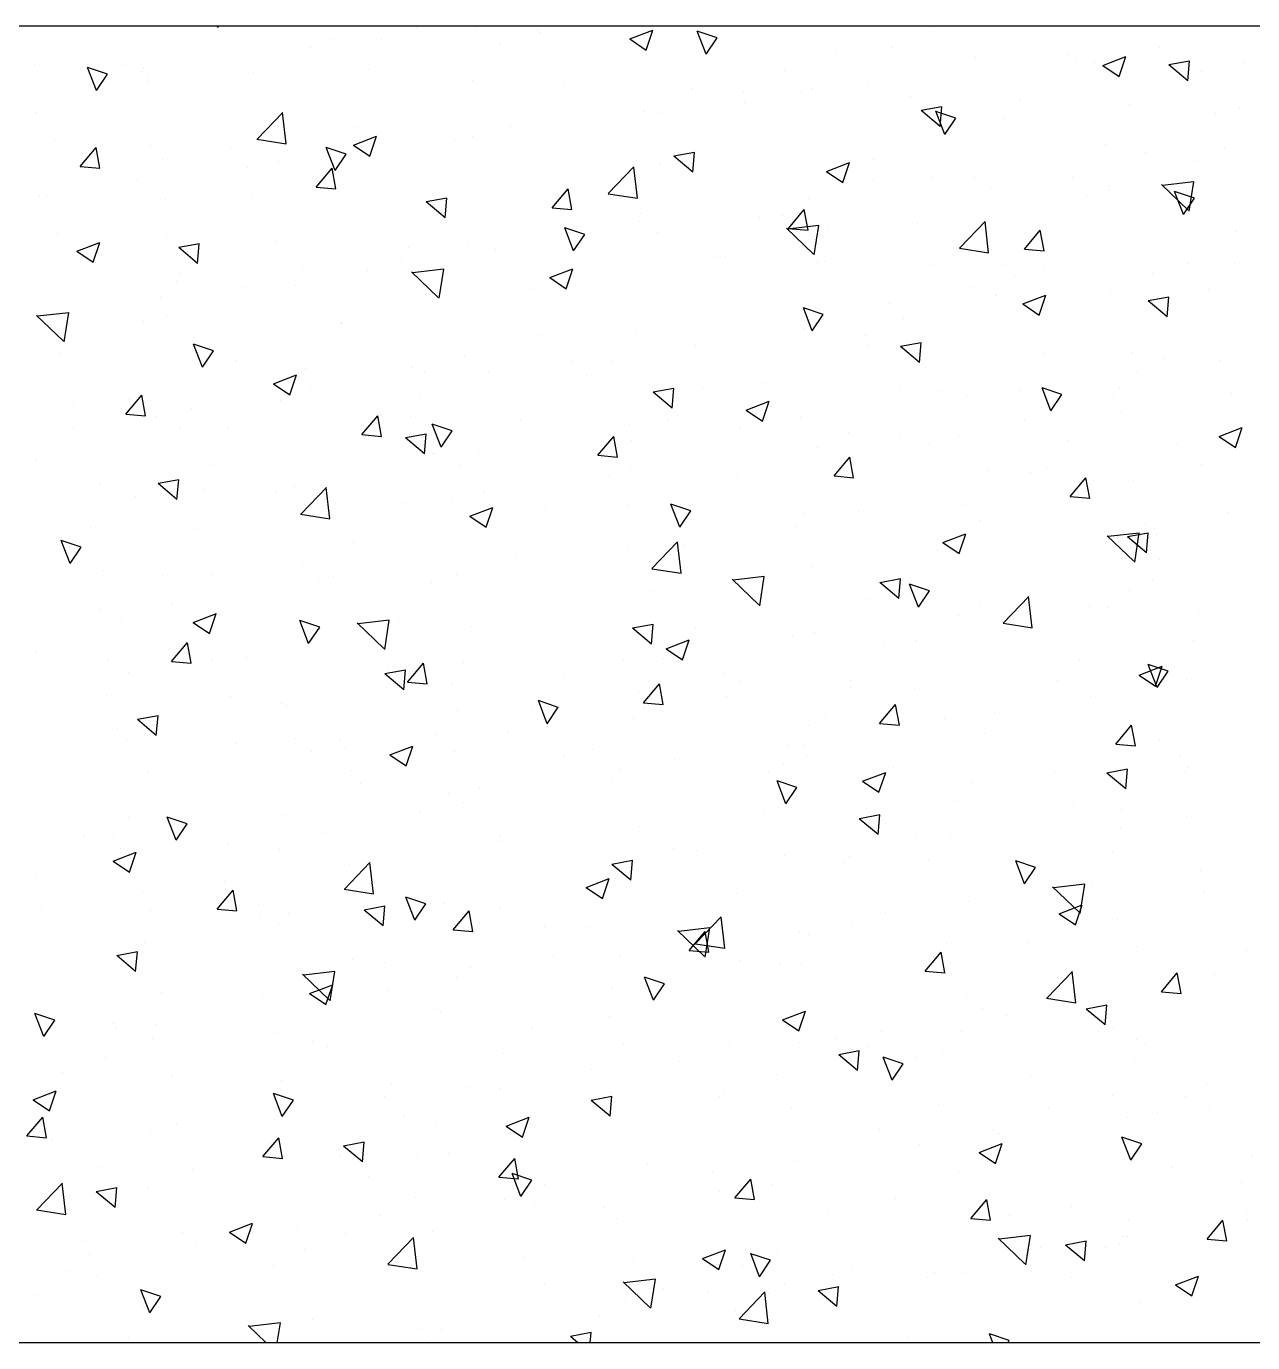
# Model space of a CAD drawing. Header units: millimetres. Extents: x 331487 to 517269, y 198509 to 399936.
# Drawn here: x 448313.4 to 448686, y 339696 to 340096 of the extents above; entities that cross this region are included whole.
import ezdxf

# ---------------------------------------------------------------- set-up
doc = ezdxf.new("R2010")
doc.units = ezdxf.units.MM
doc.header["$MEASUREMENT"] = 0
doc.layers.add('COLUMN', color=6, linetype='Continuous')

msp = doc.modelspace()

# ---------------------------------------------------------------- linework, layer by layer
at = {"layer": 'COLUMN'}
for p, q in [((448979.83, 340095.96), (420204.35, 340095.96)), ((448984.26, 339695.96), (420604.35, 339695.96))]:
    msp.add_line(p, q, dxfattribs=at)
at = {"layer": 'COLUMN', "color": 2, "linetype": 'Continuous'}
for p, q in [((448371.7, 340095.64), (448371.32, 340095.96)), ((448371.7, 340095.64), (448371.73, 340095.96)), ((448404.21, 340093.2), (448404.21, 340093.2)), ((448406.78, 340092.41), (448406.78, 340092.41)), ((448431.81, 340095.7), (448431.81, 340095.7)), ((448450.27, 340095.81), (448450.27, 340095.81)), ((448468.75, 340094.81), (448468.75, 340094.81)), ((448469.71, 340094.08), (448469.71, 340094.08)), ((448496.8, 340092.11), (448503.8, 340094.8)), ((448496.8, 340092.11), (448501.77, 340088.76)), ((448501.77, 340088.76), (448503.8, 340094.8)), ((448519.96, 340087.46), (448517.27, 340094.46)), ((448523.31, 340092.42), (448517.27, 340094.45)), ((448519.96, 340087.46), (448523.31, 340092.43)), ((448588.18, 340095.65), (448588.18, 340095.65)), ((448316.72, 340090.6), (448316.72, 340090.6)), ((448399.76, 340089.41), (448399.76, 340089.41)), ((448421.19, 340091.82), (448421.19, 340091.82)), ((448457.34, 340090.55), (448457.34, 340090.55)), ((448523.09, 340091.83), (448523.09, 340091.83)), ((448576.47, 340089.57), (448576.47, 340089.57)), ((448654.78, 340090.96), (448654.78, 340090.96)), ((448657.63, 340089.45), (448657.63, 340089.45)), ((448315.78, 340084.4), (448315.78, 340084.4)), ((448343.62, 340084.09), (448343.62, 340084.09)), ((448529.87, 340085.64), (448529.87, 340085.64)), ((448559.5, 340087.74), (448559.5, 340087.74)), ((448601.8, 340086.35), (448601.8, 340086.35)), ((448629.85, 340087.32), (448629.85, 340087.32)), ((448632.59, 340086.16), (448632.59, 340086.16)), ((448637.95, 340085.08), (448637.95, 340085.08)), ((448640.51, 340084.1), (448647.51, 340086.79)), ((448640.51, 340084.1), (448645.49, 340080.75)), ((448645.48, 340080.75), (448647.51, 340086.79)), ((448666.83, 340085.39), (448660.56, 340084.23)), ((448666.3, 340079.42), (448660.56, 340084.24)), ((448666.3, 340079.42), (448666.83, 340085.39)), ((448683.24, 340085.06), (448683.24, 340085.06)), ((448334.67, 340076.43), (448331.98, 340083.43)), ((448338.02, 340081.4), (448331.98, 340083.42)), ((448334.67, 340076.43), (448338.02, 340081.4)), ((448348.41, 340082.37), (448348.41, 340082.37)), ((448349.07, 340083.18), (448349.07, 340083.18)), ((448350.62, 340081.28), (448350.62, 340081.28)), ((448364.56, 340080.8), (448364.56, 340080.8)), ((448382.36, 340081.97), (448382.36, 340081.97)), ((448415.65, 340080.75), (448415.65, 340080.75)), ((448417.23, 340082.94), (448417.23, 340082.94)), ((448543.86, 340082.65), (448543.86, 340082.65)), ((448602.85, 340083.46), (448602.85, 340083.46)), ((448670.49, 340082.35), (448670.49, 340082.35)), ((448350.27, 340079.11), (448350.27, 340079.11)), ((448448.94, 340079.53), (448448.94, 340079.53)), ((448476.89, 340078.81), (448476.89, 340078.81)), ((448482.23, 340078.32), (448482.23, 340078.32)), ((448515.52, 340077.1), (448515.52, 340077.1)), ((448552.34, 340077.06), (448552.34, 340077.06)), ((448569.44, 340077.84), (448569.44, 340077.84)), ((448603.52, 340078.52), (448603.52, 340078.52)), ((448455.31, 340073.73), (448455.31, 340073.73)), ((448471.55, 340075.63), (448471.55, 340075.63)), ((448531.23, 340075.81), (448531.23, 340075.81)), ((448531.56, 340072.86), (448531.56, 340072.86)), ((448548.81, 340075.89), (448548.81, 340075.89)), ((448582.1, 340074.67), (448582.1, 340074.67)), ((448615.39, 340073.45), (448615.39, 340073.45)), ((448648.68, 340072.24), (448648.68, 340072.24)), ((448316.17, 340069.72), (448316.17, 340069.72)), ((448383.51, 340061.69), (448391.3, 340069.81)), ((448392.36, 340060.27), (448391.26, 340069.77)), ((448500.99, 340070.02), (448500.99, 340070.02)), ((448506.53, 340069.56), (448506.53, 340069.56)), ((448591.09, 340065.54), (448585.34, 340070.36)), ((448591.61, 340071.51), (448585.35, 340070.36)), ((448595.83, 340068.09), (448589.78, 340070.12)), ((448592.47, 340063.12), (448589.79, 340070.13)), ((448591.09, 340065.54), (448591.61, 340071.52)), ((448592.47, 340063.12), (448595.83, 340068.1)), ((448674.86, 340069.45), (448674.86, 340069.45)), ((448681.97, 340071.02), (448681.97, 340071.02)), ((448413.23, 340065.62), (448413.23, 340065.62)), ((448460.63, 340065.52), (448460.63, 340065.52)), ((448496.78, 340064.24), (448496.78, 340064.24)), ((448610.33, 340067.84), (448610.33, 340067.84)), ((448321.96, 340061.19), (448321.96, 340061.19)), ((448383.47, 340061.65), (448392.36, 340060.27)), ((448412.78, 340059.86), (448419.78, 340062.55)), ((448417.75, 340056.5), (448419.78, 340062.55)), ((448443.38, 340061.25), (448443.38, 340061.25)), ((448449.05, 340062.52), (448449.05, 340062.52)), ((448641.24, 340060.04), (448641.24, 340060.04)), ((448329.77, 340053.37), (448334.59, 340059.12)), ((448335.74, 340052.84), (448334.58, 340059.11)), ((448351.13, 340059.71), (448351.13, 340059.71)), ((448375.35, 340058.94), (448375.35, 340058.94)), ((448398.54, 340056.12), (448398.54, 340056.12)), ((448407.18, 340052.1), (448404.49, 340059.1)), ((448410.54, 340057.07), (448404.49, 340059.09)), ((448405.5, 340056.26), (448405.5, 340056.26)), ((448407.18, 340052.1), (448410.54, 340057.07)), ((448412.78, 340059.86), (448417.75, 340056.51)), ((448428.73, 340056.68), (448428.73, 340056.68)), ((448515.87, 340051.67), (448510.12, 340056.49)), ((448516.39, 340057.64), (448510.13, 340056.48)), ((448515.87, 340051.67), (448516.39, 340057.64)), ((448653.57, 340057.67), (448653.57, 340057.67)), ((448677.39, 340058.77), (448677.39, 340058.77)), ((448329.77, 340053.37), (448335.74, 340052.85)), ((448354.91, 340055.61), (448354.91, 340055.61)), ((448380.47, 340052.97), (448380.47, 340052.97)), ((448390.07, 340054.98), (448390.07, 340054.98)), ((448401.49, 340047.1), (448406.31, 340052.84)), ((448407.47, 340046.57), (448406.31, 340052.84)), ((448482.11, 340054.43), (448482.11, 340054.43)), ((448490.23, 340045.14), (448498.02, 340053.25)), ((448499.09, 340043.72), (448497.98, 340053.21)), ((448506.14, 340053.83), (448506.14, 340053.83)), ((448535.49, 340052.17), (448535.49, 340052.17)), ((448556.49, 340051.85), (448563.49, 340054.54)), ((448561.46, 340048.5), (448563.49, 340054.54)), ((448570.68, 340055.44), (448570.68, 340055.44)), ((448669.19, 340055), (448669.19, 340055)), ((448347.2, 340049.08), (448347.2, 340049.08)), ((448556.49, 340051.85), (448561.47, 340048.5)), ((448570.67, 340049.5), (448570.67, 340049.5)), ((448588.87, 340049.92), (448588.87, 340049.92)), ((448601.63, 340050.17), (448601.63, 340050.17)), ((448631.32, 340050.01), (448631.32, 340050.01)), ((448668.15, 340048.72), (448658.65, 340047.61)), ((448661.43, 340048.37), (448661.43, 340048.37)), ((448666.78, 340039.83), (448668.16, 340048.72)), ((448317.31, 340044.65), (448317.31, 340044.65)), ((448319.46, 340044.68), (448319.46, 340044.68)), ((448382.23, 340044.75), (448382.23, 340044.75)), ((448401.49, 340047.1), (448407.47, 340046.57)), ((448473.22, 340040.82), (448478.04, 340046.57)), ((448479.19, 340040.29), (448478.04, 340046.56)), ((448490.19, 340045.1), (448499.09, 340043.72)), ((448508.86, 340044.46), (448508.86, 340044.46)), ((448606.29, 340046.72), (448606.29, 340046.72)), ((448635.49, 340044.16), (448635.49, 340044.16)), ((448642.26, 340047.66), (448642.26, 340047.66)), ((448642.37, 340045.99), (448642.37, 340045.99)), ((448666.47, 340040.12), (448658.36, 340047.9)), ((448664.99, 340038.79), (448662.3, 340045.79)), ((448668.34, 340043.76), (448662.3, 340045.79)), ((448355.61, 340043.41), (448355.61, 340043.41)), ((448440.65, 340037.79), (448434.9, 340042.61)), ((448441.18, 340043.76), (448434.91, 340042.61)), ((448440.65, 340037.79), (448441.17, 340043.77)), ((448466.49, 340041.43), (448466.49, 340041.43)), ((448473.22, 340040.82), (448479.19, 340040.3)), ((448544.94, 340034.55), (448549.76, 340040.29)), ((448550.92, 340034.02), (448549.76, 340040.29)), ((448551.12, 340043.77), (448551.12, 340043.77)), ((448664.99, 340038.79), (448668.34, 340043.77)), ((448401.96, 340039.82), (448401.96, 340039.82)), ((448499.78, 340036.73), (448499.78, 340036.73)), ((448500.07, 340039.21), (448500.07, 340039.21)), ((448536.22, 340037.94), (448536.22, 340037.94)), ((448543.13, 340038.4), (448543.13, 340038.4)), ((448596.96, 340028.58), (448604.75, 340036.7)), ((448605.81, 340027.16), (448604.71, 340036.66)), ((448322.82, 340033.05), (448322.82, 340033.05)), ((448479.7, 340027.77), (448477.01, 340034.77)), ((448483.05, 340032.73), (448477.01, 340034.76)), ((448479.7, 340027.77), (448483.05, 340032.74)), ((448505.26, 340033.42), (448505.26, 340033.42)), ((448552.51, 340026.86), (448544.39, 340034.65)), ((448554.19, 340035.46), (448544.69, 340034.35)), ((448544.94, 340034.55), (448550.92, 340034.02)), ((448552.81, 340026.57), (448554.19, 340035.46)), ((448557.24, 340034.36), (448557.24, 340034.36)), ((448584.06, 340035.98), (448584.06, 340035.98)), ((448616.67, 340028.27), (448621.49, 340034.02)), ((448622.64, 340027.74), (448621.49, 340034.01)), ((448680.68, 340033.74), (448680.68, 340033.74)), ((448328.76, 340027.61), (448335.76, 340030.29)), ((448333.73, 340024.25), (448335.75, 340030.29)), ((448356.11, 340031.84), (448356.11, 340031.84)), ((448365.43, 340023.92), (448359.68, 340028.74)), ((448365.96, 340029.89), (448359.69, 340028.73)), ((448365.43, 340023.92), (448365.95, 340029.89)), ((448389.4, 340030.62), (448389.4, 340030.62)), ((448422.69, 340029.41), (448422.69, 340029.41)), ((448429.51, 340028.67), (448429.51, 340028.67)), ((448447.84, 340029.23), (448447.84, 340029.23)), ((448455.98, 340028.19), (448455.98, 340028.19)), ((448480.22, 340030.12), (448480.22, 340030.12)), ((448596.92, 340028.54), (448605.81, 340027.16)), ((448616.67, 340028.27), (448622.65, 340027.75)), ((448328.76, 340027.61), (448333.73, 340024.25)), ((448362.31, 340027.41), (448362.31, 340027.41)), ((448427.24, 340024.62), (448427.24, 340024.62)), ((448489.27, 340026.97), (448489.27, 340026.97)), ((448522.56, 340025.76), (448522.56, 340025.76)), ((448525.74, 340025.97), (448525.74, 340025.97)), ((448553.87, 340024.33), (448553.87, 340024.33)), ((448555.85, 340024.54), (448555.85, 340024.54)), ((448652.35, 340024.38), (448652.35, 340024.38)), ((448666.34, 340024.04), (448666.34, 340024.04)), ((448680.5, 340024.03), (448680.5, 340024.03)), ((448360.28, 340020.79), (448360.28, 340020.79)), ((448397.33, 340022.83), (448397.33, 340022.83)), ((448417.07, 340021.81), (448417.07, 340021.81)), ((448438.55, 340013.6), (448430.43, 340021.39)), ((448440.22, 340022.2), (448430.73, 340021.09)), ((448438.85, 340013.31), (448440.23, 340022.2)), ((448453.06, 340020.34), (448453.06, 340020.34)), ((448472.47, 340019.6), (448479.47, 340022.29)), ((448477.44, 340016.24), (448479.47, 340022.28)), ((448486.91, 340020.49), (448486.91, 340020.49)), ((448589.14, 340023.33), (448589.14, 340023.33)), ((448610.12, 340023.2), (448610.12, 340023.2)), ((448613.53, 340020.2), (448613.53, 340020.2)), ((448622.43, 340022.11), (448622.43, 340022.11)), ((448655.72, 340020.89), (448655.72, 340020.89)), ((448358.91, 340018.38), (448358.91, 340018.38)), ((448379.2, 340016.82), (448379.2, 340016.82)), ((448395.05, 340017.1), (448395.05, 340017.1)), ((448472.47, 340019.6), (448477.44, 340016.24)), ((448600.41, 340016.88), (448600.41, 340016.88)), ((448672.61, 340016.07), (448672.61, 340016.07)), ((448345.98, 340015.79), (448345.98, 340015.79)), ((448354.16, 340013.52), (448354.16, 340013.52)), ((448467.42, 340015.96), (448467.42, 340015.96)), ((448539.52, 340012.9), (448539.52, 340012.9)), ((448608.02, 340014.03), (448608.02, 340014.03)), ((448608.08, 340014.46), (448608.08, 340014.46)), ((448616.18, 340011.59), (448623.18, 340014.28)), ((448621.15, 340008.23), (448623.18, 340014.28)), ((448642.89, 340015.56), (448642.89, 340015.56)), ((448660.03, 340007.69), (448654.28, 340012.51)), ((448660.56, 340013.66), (448654.29, 340012.51)), ((448660.03, 340007.69), (448660.55, 340013.67)), ((448324.58, 340000.34), (448316.46, 340008.13)), ((448326.26, 340008.94), (448316.76, 340007.84)), ((448324.89, 340000.05), (448326.27, 340008.95)), ((448552.21, 340003.43), (448549.52, 340010.44)), ((448555.57, 340008.4), (448549.52, 340010.43)), ((448549.9, 340010.48), (448549.9, 340010.48)), ((448552.21, 340003.43), (448555.57, 340008.41)), ((448575.66, 340011.63), (448575.66, 340011.63)), ((448605.01, 340010.57), (448605.01, 340010.57)), ((448616.18, 340011.59), (448621.16, 340008.23)), ((448348.87, 340006.33), (448348.87, 340006.33)), ((448355.87, 340007.84), (448355.87, 340007.84)), ((448409.1, 340005.95), (448409.1, 340005.95)), ((448409.25, 340005.58), (448409.25, 340005.58)), ((448549.7, 340004.01), (448549.7, 340004.01)), ((448579.98, 340007.28), (448579.98, 340007.28)), ((448462.64, 340003.33), (448462.64, 340003.33)), ((448468.95, 340002.36), (448468.95, 340002.36)), ((448498.56, 340003.44), (448498.56, 340003.44)), ((448503.89, 340000.45), (448503.89, 340000.45)), ((448516.02, 340001.07), (448516.02, 340001.07)), ((448568.42, 340002.06), (448568.42, 340002.06)), ((448323.57, 339996.66), (448323.57, 339996.66)), ((448366.92, 339992.41), (448364.23, 339999.41)), ((448370.27, 339997.37), (448364.23, 339999.4)), ((448366.92, 339992.41), (448370.27, 339997.38)), ((448516.82, 339998.96), (448516.82, 339998.96)), ((448569.4, 339998.82), (448569.4, 339998.82)), ((448585.34, 339999.79), (448579.07, 339998.63)), ((448584.81, 339993.81), (448579.07, 339998.64)), ((448584.81, 339993.81), (448585.33, 339999.79)), ((448622.78, 339996.56), (448622.78, 339996.56)), ((448649.56, 339996.89), (448649.56, 339996.89)), ((448350.78, 339995.94), (448350.78, 339995.94)), ((448376.96, 339994.41), (448376.96, 339994.41)), ((448398.35, 339992.07), (448398.35, 339992.07)), ((448430.34, 339992.15), (448430.34, 339992.15)), ((448446.62, 339995.94), (448446.62, 339995.94)), ((448478.95, 339993.98), (448478.95, 339993.98)), ((448491.38, 339994), (448491.38, 339994)), ((448659.17, 339994.99), (448659.17, 339994.99)), ((448676.17, 339994.31), (448676.17, 339994.31)), ((448388.45, 339987.35), (448395.45, 339990.03)), ((448393.42, 339983.99), (448395.44, 339990.03)), ((448396.11, 339989.54), (448396.11, 339989.54)), ((448434.49, 339990.8), (448434.49, 339990.8)), ((448453.92, 339990.68), (448453.92, 339990.68)), ((448464.24, 339988.05), (448464.24, 339988.05)), ((448483.72, 339989.9), (448483.72, 339989.9)), ((448651.14, 339991.09), (448651.14, 339991.09)), ((448388.45, 339987.35), (448393.42, 339983.99)), ((448392.24, 339986.43), (448392.24, 339986.43)), ((448399.7, 339986.43), (448399.7, 339986.43)), ((448510.12, 339985.91), (448503.85, 339984.76)), ((448509.59, 339979.94), (448503.85, 339984.76)), ((448509.59, 339979.94), (448510.11, 339985.92)), ((448518.87, 339986.14), (448518.87, 339986.14)), ((448537.1, 339987.64), (448537.1, 339987.64)), ((448578.96, 339986.6), (448578.96, 339986.6)), ((448590.49, 339985.39), (448590.49, 339985.39)), ((448615.1, 339985.32), (448615.1, 339985.32)), ((448624.73, 339979.1), (448622.04, 339986.1)), ((448628.08, 339984.07), (448622.04, 339986.1)), ((448624.73, 339979.1), (448628.08, 339984.08)), ((448645.5, 339985.84), (448645.5, 339985.84)), ((448679.73, 339984.43), (448679.73, 339984.43)), ((448327.78, 339981.53), (448327.78, 339981.53)), ((448330.32, 339981.12), (448330.32, 339981.12)), ((448343.64, 339978.15), (448348.46, 339983.9)), ((448344.77, 339982.5), (448344.77, 339982.5)), ((448349.62, 339977.62), (448348.46, 339983.89)), ((448390.76, 339982.37), (448390.76, 339982.37)), ((448433.06, 339983.99), (448433.06, 339983.99)), ((448532.16, 339979.34), (448539.16, 339982.02)), ((448537.13, 339975.98), (448539.16, 339982.02)), ((448554.99, 339980.97), (448554.99, 339980.97)), ((448599.2, 339983.59), (448599.2, 339983.59)), ((448643.87, 339983.13), (448643.87, 339983.13)), ((448343.64, 339978.15), (448349.62, 339977.63)), ((448352.89, 339977.38), (448352.89, 339977.38)), ((448363.61, 339979.9), (448363.61, 339979.9)), ((448396.9, 339978.68), (448396.9, 339978.68)), ((448415.37, 339971.88), (448420.19, 339977.62)), ((448421.34, 339971.35), (448420.19, 339977.62)), ((448430.19, 339977.47), (448430.19, 339977.47)), ((448463.48, 339976.25), (448463.48, 339976.25)), ((448508.39, 339976.05), (448508.39, 339976.05)), ((448532.16, 339979.34), (448537.13, 339975.98)), ((448548.69, 339977.19), (448548.69, 339977.19)), ((448616.58, 339976.12), (448616.58, 339976.12)), ((448646.21, 339979.03), (448646.21, 339979.03)), ((448327.85, 339974.08), (448327.85, 339974.08)), ((448360.05, 339974.03), (448360.05, 339974.03)), ((448374.74, 339973.98), (448374.74, 339973.98)), ((448434.9, 339972.04), (448428.63, 339970.88)), ((448434.37, 339966.06), (448434.89, 339972.04)), ((448439.43, 339968.07), (448436.75, 339975.08)), ((448442.79, 339973.04), (448436.75, 339975.07)), ((448439.43, 339968.07), (448442.79, 339973.05)), ((448496.77, 339975.04), (448496.77, 339975.04)), ((448530.06, 339973.82), (448530.06, 339973.82)), ((448563.35, 339972.6), (448563.35, 339972.6)), ((448675.87, 339971.33), (448682.87, 339974.02)), ((448680.84, 339967.97), (448682.87, 339974.01)), ((448415.37, 339971.88), (448421.34, 339971.36)), ((448434.37, 339966.06), (448428.63, 339970.89)), ((448487.09, 339965.6), (448491.91, 339971.35)), ((448493.07, 339965.07), (448491.91, 339971.34)), ((448497.34, 339970.15), (448497.34, 339970.15)), ((448578.71, 339971.13), (448578.71, 339971.13)), ((448587.89, 339969.02), (448587.89, 339969.02)), ((448596.64, 339971.39), (448596.64, 339971.39)), ((448629.93, 339970.17), (448629.93, 339970.17)), ((448663.22, 339968.96), (448663.22, 339968.96)), ((448675.87, 339971.33), (448680.85, 339967.97)), ((448437.25, 339966.3), (448437.25, 339966.3)), ((448437.79, 339965.76), (448437.79, 339965.76)), ((448450.8, 339966.96), (448450.8, 339966.96)), ((448473.93, 339964.49), (448473.93, 339964.49)), ((448487.09, 339965.6), (448493.07, 339965.08)), ((448553.67, 339967.83), (448553.67, 339967.83)), ((448558.82, 339959.33), (448563.64, 339965.07)), ((448564.79, 339958.8), (448563.64, 339965.07)), ((448563.88, 339966.01), (448563.88, 339966.01)), ((448316.42, 339963.97), (448316.42, 339963.97)), ((448370.29, 339962.47), (448370.29, 339962.47)), ((448445.41, 339962.65), (448445.41, 339962.65)), ((448496.92, 339962.18), (448496.92, 339962.18)), ((448605.82, 339961.08), (448605.82, 339961.08)), ((448618.4, 339960.29), (448618.4, 339960.29)), ((448623.54, 339961.88), (448623.54, 339961.88)), ((448670.35, 339962.69), (448670.35, 339962.69)), ((448335.98, 339957.01), (448335.98, 339957.01)), ((448359.68, 339958.16), (448353.41, 339957)), ((448359.15, 339952.19), (448353.41, 339957.01)), ((448359.15, 339952.19), (448359.68, 339958.17)), ((448394.89, 339956.25), (448394.89, 339956.25)), ((448490.52, 339959.52), (448490.52, 339959.52)), ((448529.57, 339959.01), (448529.57, 339959.01)), ((448558.82, 339959.33), (448564.8, 339958.8)), ((448630.54, 339953.05), (448635.37, 339958.8)), ((448636.52, 339952.52), (448635.36, 339958.79)), ((448649.92, 339957.8), (448649.92, 339957.8)), ((448654.54, 339959.02), (448654.54, 339959.02)), ((448346.62, 339952.95), (448346.62, 339952.95)), ((448367.22, 339955.22), (448367.22, 339955.22)), ((448389.36, 339954.75), (448389.36, 339954.75)), ((448396.77, 339947.72), (448404.56, 339955.84)), ((448405.62, 339946.3), (448404.52, 339955.8)), ((448442.74, 339952.5), (448442.74, 339952.5)), ((448452.64, 339954.53), (448452.64, 339954.53)), ((448630.54, 339953.05), (448636.52, 339952.53)), ((448343.55, 339949.21), (448343.55, 339949.21)), ((448427.61, 339951.24), (448427.61, 339951.24)), ((448448.14, 339947.08), (448455.14, 339949.77)), ((448453.11, 339943.73), (448455.14, 339949.77)), ((448471.25, 339949), (448471.25, 339949)), ((448496.12, 339950.24), (448496.12, 339950.24)), ((448511.95, 339943.74), (448509.26, 339950.74)), ((448515.3, 339948.71), (448509.26, 339950.74)), ((448511.95, 339943.74), (448515.3, 339948.72)), ((448547.83, 339949.75), (448547.83, 339949.75)), ((448566.17, 339948.68), (448566.17, 339948.68)), ((448597.98, 339950.3), (448597.98, 339950.3)), ((448678.46, 339948.29), (448678.46, 339948.29)), ((448396.73, 339947.68), (448405.62, 339946.3)), ((448448.14, 339947.08), (448453.11, 339943.73)), ((448501.63, 339947.07), (448501.63, 339947.07)), ((448549.51, 339947.99), (448549.51, 339947.99)), ((448602.89, 339945.73), (448602.89, 339945.73)), ((448653.43, 339944.99), (448653.43, 339944.99)), ((448332.77, 339943.65), (448332.77, 339943.65)), ((448364.45, 339942.92), (448364.45, 339942.92)), ((448547.47, 339943.9), (448547.47, 339943.9)), ((448591.85, 339939.07), (448598.85, 339941.76)), ((448596.82, 339935.72), (448598.85, 339941.76)), ((448649.92, 339933.39), (448641.8, 339941.18)), ((448651.6, 339941.99), (448642.1, 339940.89)), ((448654.28, 339941.94), (448648.01, 339940.78)), ((448653.75, 339935.96), (448648.01, 339940.78)), ((448650.23, 339933.1), (448651.6, 339942)), ((448653.75, 339935.96), (448654.28, 339941.94)), ((448656.27, 339943.48), (448656.27, 339943.48)), ((448656.92, 339941.61), (448656.92, 339941.61)), ((448326.66, 339932.72), (448323.97, 339939.72)), ((448330.01, 339937.68), (448323.97, 339939.71)), ((448326.58, 339937.94), (448326.58, 339937.94)), ((448326.66, 339932.72), (448330.01, 339937.69)), ((448412.93, 339938.99), (448412.93, 339938.99)), ((448477.23, 339939.45), (448477.23, 339939.45)), ((448496.13, 339936.86), (448496.13, 339936.86)), ((448503.49, 339931.17), (448511.28, 339939.29)), ((448512.35, 339929.75), (448511.24, 339939.25)), ((448513.37, 339938.18), (448513.37, 339938.18)), ((448590.27, 339936.68), (448590.27, 339936.68)), ((448591.85, 339939.07), (448596.82, 339935.72)), ((448397.45, 339933.05), (448397.45, 339933.05)), ((448461.98, 339934.66), (448461.98, 339934.66)), ((448657.84, 339933.98), (448657.84, 339933.98)), ((448336.72, 339930.6), (448336.72, 339930.6)), ((448354.61, 339928.98), (448354.61, 339928.98)), ((448370.01, 339929.39), (448370.01, 339929.39)), ((448402.25, 339928.11), (448402.25, 339928.11)), ((448403.3, 339928.17), (448403.3, 339928.17)), ((448406.66, 339928.91), (448406.66, 339928.91)), ((448444.19, 339929.36), (448444.19, 339929.36)), ((448503.45, 339931.13), (448512.35, 339929.75)), ((448527.36, 339928.39), (448527.36, 339928.39)), ((448537.64, 339928.73), (448528.14, 339927.63)), ((448536.26, 339919.84), (448537.64, 339928.74)), ((448552.4, 339931.69), (448552.4, 339931.69)), ((448579.06, 339928.06), (448572.8, 339926.9)), ((448578.54, 339922.09), (448579.06, 339928.07)), ((448436.59, 339926.96), (448436.59, 339926.96)), ((448469.88, 339925.74), (448469.88, 339925.74)), ((448503.17, 339924.52), (448503.17, 339924.52)), ((448535.96, 339920.13), (448527.84, 339927.92)), ((448528.88, 339927.82), (448528.88, 339927.82)), ((448552.73, 339927.59), (448552.73, 339927.59)), ((448578.54, 339922.09), (448572.79, 339926.91)), ((448584.46, 339919.41), (448581.78, 339926.41)), ((448587.82, 339924.38), (448581.78, 339926.41)), ((448584.46, 339919.41), (448587.82, 339924.39)), ((448648.7, 339924.51), (448648.7, 339924.51)), ((448655.51, 339927.52), (448655.51, 339927.52)), ((448357.79, 339920.65), (448357.79, 339920.65)), ((448393.68, 339922.96), (448393.68, 339922.96)), ((448464.21, 339920.08), (448464.21, 339920.08)), ((448536.46, 339923.31), (448536.46, 339923.31)), ((448569.75, 339922.09), (448569.75, 339922.09)), ((448587.27, 339923.44), (448587.27, 339923.44)), ((448603.04, 339920.88), (448603.04, 339920.88)), ((448610.21, 339914.62), (448618, 339922.74)), ((448619.07, 339913.2), (448617.96, 339922.7)), ((448336.06, 339918.62), (448336.06, 339918.62)), ((448364.11, 339914.83), (448371.12, 339917.52)), ((448369.09, 339911.47), (448371.11, 339917.52)), ((448372.21, 339917.35), (448372.21, 339917.35)), ((448596.77, 339917.01), (448596.77, 339917.01)), ((448636.33, 339919.66), (448636.33, 339919.66)), ((448642.08, 339919.36), (448642.08, 339919.36)), ((448669.62, 339918.44), (448669.62, 339918.44)), ((448342.33, 339915.92), (448342.33, 339915.92)), ((448364.12, 339914.83), (448369.09, 339911.48)), ((448399.17, 339908.38), (448396.48, 339915.39)), ((448402.53, 339913.35), (448396.48, 339915.38)), ((448399.17, 339908.38), (448402.53, 339913.36)), ((448421.99, 339906.88), (448413.88, 339914.66)), ((448423.67, 339915.48), (448414.17, 339914.37)), ((448422.3, 339906.59), (448423.68, 339915.48)), ((448426.34, 339915.09), (448426.34, 339915.09)), ((448448.55, 339913.58), (448448.55, 339913.58)), ((448503.32, 339908.21), (448497.57, 339913.03)), ((448503.84, 339914.19), (448497.58, 339913.03)), ((448503.32, 339908.21), (448503.84, 339914.19)), ((448516.67, 339913.15), (448516.67, 339913.15)), ((448610.18, 339914.58), (448619.07, 339913.2)), ((448320.63, 339908.28), (448320.63, 339908.28)), ((448357.52, 339902.93), (448362.34, 339908.68)), ((448363.49, 339902.41), (448362.33, 339908.67)), ((448401.3, 339911.8), (448401.3, 339911.8)), ((448507.83, 339906.82), (448514.83, 339909.51)), ((448512.8, 339903.47), (448514.83, 339909.51)), ((448546.26, 339910.61), (448546.26, 339910.61)), ((448552.82, 339911.87), (448552.82, 339911.87)), ((448583.76, 339909.35), (448583.76, 339909.35)), ((448652.15, 339908.84), (448652.15, 339908.84)), ((448668.1, 339909.31), (448668.1, 339909.31)), ((448316.5, 339905.91), (448316.5, 339905.91)), ((448380.3, 339904.15), (448380.3, 339904.15)), ((448447.26, 339907.99), (448447.26, 339907.99)), ((448507.83, 339906.82), (448512.8, 339903.47)), ((448573.89, 339907.69), (448573.89, 339907.69)), ((448603.56, 339907.7), (448603.56, 339907.7)), ((448627.12, 339905.55), (448627.12, 339905.55)), ((448338.15, 339903.48), (448338.15, 339903.48)), ((448357.52, 339902.93), (448363.49, 339902.41)), ((448369.89, 339903.65), (448369.89, 339903.65)), ((448428.63, 339900.31), (448422.36, 339899.15)), ((448423.27, 339901.4), (448423.27, 339901.4)), ((448428.1, 339894.34), (448428.62, 339900.32)), ((448429.24, 339896.66), (448434.06, 339902.4)), ((448435.22, 339896.13), (448434.06, 339902.4)), ((448446.1, 339902.61), (448446.1, 339902.61)), ((448494.91, 339903.57), (448494.91, 339903.57)), ((448506.93, 339903.86), (448506.93, 339903.86)), ((448633.56, 339903.56), (448633.56, 339903.56)), ((448651.54, 339898.81), (448658.54, 339901.5)), ((448656.98, 339895.08), (448654.29, 339902.08)), ((448660.33, 339900.05), (448654.29, 339902.08)), ((448656.51, 339895.46), (448658.54, 339901.5)), ((448656.98, 339895.08), (448660.33, 339900.05)), ((448344.36, 339899.56), (448344.36, 339899.56)), ((448428.1, 339894.34), (448422.35, 339899.16)), ((448429.24, 339896.66), (448435.22, 339896.14)), ((448442.97, 339896.07), (448442.97, 339896.07)), ((448476.65, 339899.14), (448476.65, 339899.14)), ((448500.97, 339890.38), (448505.79, 339896.13)), ((448506.94, 339889.85), (448505.79, 339896.12)), ((448525.44, 339899.34), (448525.44, 339899.34)), ((448530.03, 339896.89), (448530.03, 339896.89)), ((448563.97, 339897.23), (448563.97, 339897.23)), ((448626.71, 339897.13), (448626.71, 339897.13)), ((448651.54, 339898.81), (448656.52, 339895.46)), ((448666.04, 339897.41), (448666.04, 339897.41)), ((448337.59, 339892.48), (448337.59, 339892.48)), ((448375.5, 339892.31), (448375.5, 339892.31)), ((448499.38, 339893.68), (448499.38, 339893.68)), ((448526.09, 339892.25), (448526.09, 339892.25)), ((448563.91, 339895.29), (448563.91, 339895.29)), ((448583.42, 339894.63), (448583.42, 339894.63)), ((448636.8, 339892.38), (448636.8, 339892.38)), ((448390.97, 339890.22), (448390.97, 339890.22)), ((448392.46, 339889.67), (448392.46, 339889.67)), ((448411.65, 339891.04), (448411.65, 339891.04)), ((448467.12, 339889.33), (448467.12, 339889.33)), ((448471.69, 339884.05), (448469, 339891.05)), ((448475.04, 339889.02), (448469, 339891.05)), ((448471.69, 339884.05), (448475.04, 339889.03)), ((448500.97, 339890.38), (448506.95, 339889.86)), ((448501.06, 339888.95), (448501.06, 339888.95)), ((448572.69, 339884.11), (448577.51, 339889.85)), ((448578.67, 339883.58), (448577.51, 339889.85)), ((448647.49, 339891.22), (448647.49, 339891.22)), ((448654.66, 339888.22), (448654.66, 339888.22)), ((448352.88, 339880.46), (448347.13, 339885.28)), ((448353.41, 339886.44), (448347.14, 339885.28)), ((448352.88, 339880.46), (448353.4, 339886.44)), ((448444.35, 339887.97), (448444.35, 339887.97)), ((448497.74, 339885.71), (448497.74, 339885.71)), ((448556.11, 339886.84), (448556.11, 339886.84)), ((448572.69, 339884.11), (448578.67, 339883.59)), ((448592.26, 339885.57), (448592.26, 339885.57)), ((448607.72, 339887.4), (448607.72, 339887.4)), ((448341.12, 339882.63), (448341.12, 339882.63)), ((448437.9, 339880.64), (448437.9, 339880.64)), ((448459.72, 339881.28), (448459.72, 339881.28)), ((448551.12, 339883.45), (448551.12, 339883.45)), ((448595.55, 339883.72), (448595.55, 339883.72)), ((448604.5, 339881.2), (448604.5, 339881.2)), ((448644.42, 339877.83), (448649.24, 339883.58)), ((448650.39, 339877.3), (448649.24, 339883.57)), ((448343.77, 339879.26), (448343.77, 339879.26)), ((448377.05, 339878.04), (448377.05, 339878.04)), ((448395.19, 339879.67), (448395.19, 339879.67)), ((448408.8, 339879.32), (448408.8, 339879.32)), ((448410.34, 339876.83), (448410.34, 339876.83)), ((448423.81, 339874.57), (448430.81, 339877.26)), ((448428.78, 339871.21), (448430.8, 339877.25)), ((448485.54, 339876.3), (448485.54, 339876.3)), ((448545.04, 339877.32), (448545.04, 339877.32)), ((448549.4, 339877.39), (448549.4, 339877.39)), ((448644.42, 339877.83), (448650.4, 339877.31)), ((448657.88, 339878.94), (448657.88, 339878.94)), ((448375, 339872.36), (448375, 339872.36)), ((448400.03, 339875.65), (448400.03, 339875.65)), ((448423.81, 339874.57), (448428.78, 339871.21)), ((448443.63, 339875.61), (448443.63, 339875.61)), ((448476.92, 339874.4), (448476.92, 339874.4)), ((448510.21, 339873.18), (448510.21, 339873.18)), ((448550.48, 339874.21), (448550.48, 339874.21)), ((448663.72, 339874.39), (448663.72, 339874.39)), ((448350.49, 339869.31), (448350.49, 339869.31)), ((448412.26, 339869.79), (448412.26, 339869.79)), ((448493.7, 339870.28), (448493.7, 339870.28)), ((448538.89, 339869.5), (448538.89, 339869.5)), ((448543.5, 339871.96), (448543.5, 339871.96)), ((448567.52, 339866.56), (448574.52, 339869.25)), ((448572.49, 339863.2), (448574.52, 339869.25)), ((448576.79, 339870.75), (448576.79, 339870.75)), ((448610.08, 339869.53), (448610.08, 339869.53)), ((448625.85, 339869.4), (448625.85, 339869.4)), ((448647.48, 339864.24), (448641.73, 339869.06)), ((448648.01, 339870.21), (448641.74, 339869.05)), ((448643.37, 339868.32), (448643.37, 339868.32)), ((448647.48, 339864.24), (448648, 339870.21)), ((448665.52, 339869.2), (448665.52, 339869.2)), ((448666.15, 339870.83), (448666.15, 339870.83)), ((448355.54, 339867.27), (448355.54, 339867.27)), ((448414.94, 339866.01), (448414.94, 339866.01)), ((448451.09, 339864.73), (448451.09, 339864.73)), ((448491.08, 339867.38), (448491.08, 339867.38)), ((448544.2, 339859.72), (448541.51, 339866.72)), ((448547.56, 339864.69), (448541.51, 339866.72)), ((448544.2, 339859.72), (448547.56, 339864.7)), ((448567.52, 339866.56), (448572.49, 339863.2)), ((448600.81, 339866.11), (448600.81, 339866.11)), ((448676.66, 339867.1), (448676.66, 339867.1)), ((448441.76, 339862.78), (448441.76, 339862.78)), ((448446.29, 339860.2), (448446.29, 339860.2)), ((448595.55, 339860.53), (448595.55, 339860.53)), ((448391.25, 339856.38), (448391.25, 339856.38)), ((448432.77, 339857.36), (448432.77, 339857.36)), ((448537.66, 339857.79), (448537.66, 339857.79)), ((448572.79, 339856.33), (448566.52, 339855.18)), ((448572.26, 339850.36), (448572.78, 339856.34)), ((448631.7, 339859.26), (448631.7, 339859.26)), ((448646.27, 339857.93), (448646.27, 339857.93)), ((448344.38, 339855.46), (448344.38, 339855.46)), ((448349.99, 339852.82), (448349.99, 339852.82)), ((448358.91, 339848.69), (448356.22, 339855.69)), ((448362.27, 339853.66), (448356.22, 339855.69)), ((448358.91, 339848.69), (448362.27, 339853.67)), ((448499.79, 339852.81), (448499.79, 339852.81)), ((448572.26, 339850.36), (448566.51, 339855.18)), ((448601.31, 339854.31), (448601.31, 339854.31)), ((448645.91, 339852.4), (448645.91, 339852.4)), ((448665.84, 339855.93), (448665.84, 339855.93)), ((448330.64, 339849.96), (448330.64, 339849.96)), ((448339.9, 339849.34), (448339.9, 339849.34)), ((448403.37, 339850.57), (448403.37, 339850.57)), ((448456.76, 339848.31), (448456.76, 339848.31)), ((448457.27, 339849.67), (448457.27, 339849.67)), ((448474.75, 339849.51), (448474.75, 339849.51)), ((448524.99, 339849.99), (448524.99, 339849.99)), ((448583.9, 339849.37), (448583.9, 339849.37)), ((448594.33, 339850.44), (448594.33, 339850.44)), ((448339.78, 339842.32), (448346.79, 339845)), ((448342.11, 339846.18), (448342.11, 339846.18)), ((448344.75, 339838.96), (448346.78, 339845)), ((448374.45, 339847.35), (448374.45, 339847.35)), ((448390.31, 339845.83), (448390.31, 339845.83)), ((448510.14, 339846.06), (448510.14, 339846.06)), ((448516.94, 339845.54), (448516.94, 339845.54)), ((448543.82, 339844.03), (448543.82, 339844.03)), ((448643.57, 339845.24), (448643.57, 339845.24)), ((448339.78, 339842.32), (448344.76, 339838.96)), ((448410.02, 339833.76), (448417.81, 339841.88)), ((448411.6, 339841.2), (448411.6, 339841.2)), ((448418.88, 339832.34), (448417.77, 339841.84)), ((448497.57, 339842.46), (448491.3, 339841.3)), ((448497.04, 339836.49), (448491.3, 339841.31)), ((448497.04, 339836.49), (448497.56, 339842.46)), ((448497.12, 339840.3), (448497.12, 339840.3)), ((448561.66, 339841.91), (448561.66, 339841.91)), ((448563.52, 339843.8), (448563.52, 339843.8)), ((448587.59, 339842.39), (448587.59, 339842.39)), ((448616.72, 339835.39), (448614.03, 339842.39)), ((448620.07, 339840.36), (448614.03, 339842.39)), ((448616.72, 339835.39), (448620.07, 339840.36)), ((448616.9, 339841.55), (448616.9, 339841.55)), ((448316.13, 339837.34), (448316.13, 339837.34)), ((448373.72, 339836.21), (448373.72, 339836.21)), ((448454.38, 339839.7), (448454.38, 339839.7)), ((448483.5, 339834.31), (448490.5, 339836.99)), ((448488.47, 339830.95), (448490.49, 339836.99)), ((448490.53, 339838.43), (448490.53, 339838.43)), ((448492.48, 339836.99), (448492.48, 339836.99)), ((448670.28, 339839.29), (448670.28, 339839.29)), ((448348.69, 339832.91), (448348.69, 339832.91)), ((448371.39, 339827.71), (448376.21, 339833.46)), ((448377.37, 339827.19), (448376.21, 339833.45)), ((448409.99, 339833.72), (448418.88, 339832.34)), ((448483.5, 339834.31), (448488.47, 339830.95)), ((448529.28, 339832.38), (448529.28, 339832.38)), ((448633.37, 339826.67), (448625.25, 339834.46)), ((448635.05, 339835.27), (448625.55, 339834.16)), ((448633.67, 339826.38), (448635.05, 339835.27)), ((448634.99, 339834.23), (448634.99, 339834.23)), ((448637.41, 339834.95), (448637.41, 339834.95)), ((448652.41, 339834.84), (448652.41, 339834.84)), ((448671.14, 339832.95), (448671.14, 339832.95)), ((448317.97, 339828.54), (448317.97, 339828.54)), ((448383.82, 339829.16), (448383.82, 339829.16)), ((448422.35, 339828.58), (448416.08, 339827.43)), ((448421.82, 339822.61), (448422.34, 339828.59)), ((448431.43, 339824.36), (448428.74, 339831.36)), ((448434.78, 339829.33), (448428.74, 339831.36)), ((448431.43, 339824.36), (448434.78, 339829.34)), ((448440.54, 339829.49), (448440.54, 339829.49)), ((448599.54, 339829.96), (448599.54, 339829.96)), ((448627.21, 339826.3), (448634.21, 339828.99)), ((448632.18, 339822.94), (448634.21, 339828.98)), ((448351.26, 339827.32), (448351.26, 339827.32)), ((448371.39, 339827.71), (448377.37, 339827.19)), ((448384.55, 339826.11), (448384.55, 339826.11)), ((448392.94, 339826.29), (448392.94, 339826.29)), ((448421.82, 339822.61), (448416.08, 339827.43)), ((448417.84, 339824.89), (448417.84, 339824.89)), ((448443.12, 339821.44), (448447.94, 339827.18)), ((448449.09, 339820.91), (448447.94, 339827.18)), ((448457.47, 339827.9), (448457.47, 339827.9)), ((448516.75, 339817.21), (448524.54, 339825.33)), ((448525.6, 339815.79), (448524.5, 339825.29)), ((448574.51, 339826.67), (448574.51, 339826.67)), ((448627.21, 339826.3), (448632.18, 339822.94)), ((448645.06, 339824.64), (448645.06, 339824.64)), ((448390.03, 339823.09), (448390.03, 339823.09)), ((448443.12, 339821.44), (448449.09, 339820.92)), ((448451.13, 339823.67), (448451.13, 339823.67)), ((448470.96, 339822.37), (448470.96, 339822.37)), ((448484.42, 339822.46), (448484.42, 339822.46)), ((448519.41, 339813.41), (448511.29, 339821.2)), ((448521.08, 339822.01), (448511.59, 339820.9)), ((448514.84, 339815.16), (448519.66, 339820.91)), ((448517.71, 339821.24), (448517.71, 339821.24)), ((448520.82, 339814.64), (448519.66, 339820.9)), ((448519.71, 339813.12), (448521.09, 339822.01)), ((448548.22, 339820.83), (448548.22, 339820.83)), ((448551, 339820.03), (448551, 339820.03)), ((448564.43, 339823.69), (448564.43, 339823.69)), ((448338.69, 339816.05), (448338.69, 339816.05)), ((448349.36, 339817.59), (448349.36, 339817.59)), ((448511.35, 339818.35), (448511.35, 339818.35)), ((448516.71, 339817.17), (448525.6, 339815.79)), ((448584.29, 339818.81), (448584.29, 339818.81)), ((448593.12, 339817.15), (448593.12, 339817.15)), ((448617.58, 339817.59), (448617.58, 339817.59)), ((448650.87, 339816.38), (448650.87, 339816.38)), ((448347.13, 339814.71), (448340.86, 339813.55)), ((448346.6, 339808.74), (448340.86, 339813.56)), ((448346.6, 339808.74), (448347.13, 339814.71)), ((448353.28, 339813.89), (448353.28, 339813.89)), ((448412.64, 339812.36), (448412.64, 339812.36)), ((448473.48, 339813.37), (448473.48, 339813.37)), ((448493.83, 339813.39), (448493.83, 339813.39)), ((448514.84, 339815.16), (448520.82, 339814.64)), ((448529.97, 339812.12), (448529.97, 339812.12)), ((448586.57, 339808.89), (448591.39, 339814.63)), ((448592.54, 339808.36), (448591.39, 339814.63)), ((448684.16, 339815.16), (448684.16, 339815.16)), ((448407.12, 339808.75), (448397.62, 339807.65)), ((448405.75, 339799.86), (448407.13, 339808.76)), ((448422.27, 339811.48), (448422.27, 339811.48)), ((448448.44, 339810.07), (448448.44, 339810.07)), ((448542.61, 339810.74), (448542.61, 339810.74)), ((448548.9, 339811.18), (448548.9, 339811.18)), ((448586.57, 339808.89), (448592.55, 339808.37)), ((448623.47, 339800.66), (448631.26, 339808.77)), ((448632.33, 339799.24), (448631.22, 339808.73)), ((448658.3, 339802.61), (448663.12, 339808.36)), ((448664.27, 339802.09), (448663.11, 339808.35)), ((448675.53, 339810.89), (448675.53, 339810.89)), ((448405.44, 339800.15), (448397.32, 339807.94)), ((448399.47, 339802.05), (448406.48, 339804.74)), ((448404.44, 339798.7), (448406.47, 339804.74)), ((448444.04, 339806.81), (448444.04, 339806.81)), ((448503.94, 339800.03), (448501.25, 339807.03)), ((448507.3, 339805), (448501.25, 339807.03)), ((448503.94, 339800.03), (448507.3, 339805)), ((448674.44, 339807.92), (448674.44, 339807.92)), ((448330.52, 339801.72), (448330.52, 339801.72)), ((448354.32, 339802.35), (448354.32, 339802.35)), ((448385.29, 339801.76), (448385.29, 339801.76)), ((448399.47, 339802.05), (448404.45, 339798.7)), ((448423.26, 339802.85), (448423.26, 339802.85)), ((448491.26, 339803.7), (448491.26, 339803.7)), ((448599.05, 339800.93), (448599.05, 339800.93)), ((448623.43, 339800.62), (448632.33, 339799.24)), ((448658.3, 339802.61), (448664.27, 339802.09)), ((448663.59, 339802.54), (448663.59, 339802.54)), ((448674.26, 339803.82), (448674.26, 339803.82)), ((448318.65, 339789), (448315.96, 339796)), ((448347.42, 339796.77), (448347.42, 339796.77)), ((448383.9, 339799.47), (448383.9, 339799.47)), ((448437.28, 339797.21), (448437.28, 339797.21)), ((448439.33, 339796.21), (448439.33, 339796.21)), ((448543.19, 339794.04), (448550.19, 339796.73)), ((448548.16, 339790.69), (448550.19, 339796.73)), ((448603.87, 339797.38), (448603.87, 339797.38)), ((448641.73, 339798.48), (448635.46, 339797.33)), ((448641.2, 339792.51), (448635.46, 339797.33)), ((448641.2, 339792.51), (448641.73, 339798.49)), ((448322, 339793.97), (448315.96, 339796)), ((448318.65, 339789), (448322, 339793.98)), ((448322.38, 339793.47), (448322.38, 339793.47)), ((448339.85, 339792.8), (448339.85, 339792.8)), ((448352.66, 339792.56), (448352.66, 339792.56)), ((448490.66, 339794.96), (448490.66, 339794.96)), ((448543.19, 339794.04), (448548.16, 339790.69)), ((448544.05, 339792.7), (448544.05, 339792.7)), ((448611.11, 339795.51), (448611.11, 339795.51)), ((448641.78, 339792.73), (448641.78, 339792.73)), ((448340.65, 339791.64), (448340.65, 339791.64)), ((448351.6, 339788.29), (448351.6, 339788.29)), ((448388.8, 339791.28), (448388.8, 339791.28)), ((448388.81, 339789.8), (448388.81, 339789.8)), ((448467.28, 339791.35), (448467.28, 339791.35)), ((448559.4, 339788.53), (448559.4, 339788.53)), ((448573.23, 339790.52), (448573.23, 339790.52)), ((448593.91, 339791.05), (448593.91, 339791.05)), ((448597.43, 339790.45), (448597.43, 339790.45)), ((448643.84, 339791.35), (448643.84, 339791.35)), ((448650.81, 339788.19), (448650.81, 339788.19)), ((448400.32, 339787.51), (448400.32, 339787.51)), ((448404.98, 339786.04), (448404.98, 339786.04)), ((448494.87, 339786.92), (448494.87, 339786.92)), ((448526.95, 339787.22), (448526.95, 339787.22)), ((448533.27, 339787.09), (448533.27, 339787.09)), ((448548.2, 339787.23), (448548.2, 339787.23)), ((448566.51, 339784.61), (448560.24, 339783.45)), ((448565.98, 339778.64), (448566.51, 339784.61)), ((448569.41, 339785.81), (448569.41, 339785.81)), ((448653.58, 339786.92), (448653.58, 339786.92)), ((448337.47, 339782.76), (448337.47, 339782.76)), ((448458.37, 339783.78), (448458.37, 339783.78)), ((448511.75, 339781.52), (448511.75, 339781.52)), ((448565.98, 339778.64), (448560.24, 339783.46)), ((448576.46, 339775.7), (448573.77, 339782.7)), ((448579.81, 339780.67), (448573.77, 339782.69)), ((448576.46, 339775.7), (448579.81, 339780.67)), ((448583.47, 339782.72), (448583.47, 339782.72)), ((448591.9, 339783.86), (448591.9, 339783.86)), ((448650.15, 339781.46), (448650.15, 339781.46)), ((448324.38, 339778.03), (448324.38, 339778.03)), ((448357.66, 339776.81), (448357.66, 339776.81)), ((448462.7, 339776.54), (448462.7, 339776.54)), ((448485.04, 339778.91), (448485.04, 339778.91)), ((448541.39, 339777.45), (448541.39, 339777.45)), ((448565.13, 339779.27), (448565.13, 339779.27)), ((448618.51, 339777.01), (448618.51, 339777.01)), ((448315.45, 339769.8), (448322.45, 339772.49)), ((448320.42, 339766.44), (448322.45, 339772.49)), ((448390.68, 339772.91), (448390.68, 339772.91)), ((448390.95, 339775.6), (448390.95, 339775.6)), ((448424.24, 339774.38), (448424.24, 339774.38)), ((448447.17, 339773.92), (448447.17, 339773.92)), ((448455.21, 339774.52), (448455.21, 339774.52)), ((448457.53, 339773.16), (448457.53, 339773.16)), ((448525.15, 339772.71), (448525.15, 339772.71)), ((448671.9, 339774.76), (448671.9, 339774.76)), ((448315.45, 339769.8), (448320.43, 339766.45)), ((448391.16, 339764.67), (448388.48, 339771.67)), ((448394.52, 339769.64), (448388.48, 339771.67)), ((448391.16, 339764.67), (448394.52, 339769.65)), ((448422.14, 339770.63), (448422.14, 339770.63)), ((448490.77, 339764.76), (448485.02, 339769.58)), ((448491.29, 339770.73), (448485.03, 339769.58)), ((448490.05, 339770.41), (448490.05, 339770.41)), ((448490.77, 339764.76), (448491.29, 339770.74)), ((448490.82, 339771.95), (448490.82, 339771.95)), ((448524.11, 339770.73), (448524.11, 339770.73)), ((448557.4, 339769.52), (448557.4, 339769.52)), ((448590.69, 339768.3), (448590.69, 339768.3)), ((448643.31, 339771.07), (448643.31, 339771.07)), ((448665.75, 339770.78), (448665.75, 339770.78)), ((448313.54, 339758.77), (448318.36, 339764.52)), ((448319.52, 339758.24), (448318.36, 339764.51)), ((448392.1, 339766.25), (448392.1, 339766.25)), ((448428.24, 339764.98), (448428.24, 339764.98)), ((448459.16, 339761.79), (448466.17, 339764.48)), ((448464.14, 339758.44), (448466.16, 339764.48)), ((448545.97, 339767.45), (448545.97, 339767.45)), ((448623.98, 339767.08), (448623.98, 339767.08)), ((448647.95, 339764.38), (448647.95, 339764.38)), ((448657.27, 339765.87), (448657.27, 339765.87)), ((448672.99, 339767.68), (448672.99, 339767.68)), ((448351.03, 339760.5), (448351.03, 339760.5)), ((448358.98, 339762.31), (448358.98, 339762.31)), ((448438.11, 339762.92), (448438.11, 339762.92)), ((448459.16, 339761.79), (448464.14, 339758.44)), ((448466.83, 339762.7), (448466.83, 339762.7)), ((448572.71, 339760.78), (448572.71, 339760.78)), ((448607.43, 339760.77), (448607.43, 339760.77)), ((448313.54, 339758.77), (448319.52, 339758.25)), ((448321.11, 339757.33), (448321.11, 339757.33)), ((448385.27, 339752.5), (448390.09, 339758.24)), ((448387.6, 339756.51), (448387.6, 339756.51)), ((448391.24, 339751.97), (448390.08, 339758.24)), ((448416.07, 339756.86), (448409.81, 339755.7)), ((448415.55, 339750.89), (448416.07, 339756.86)), ((448584.8, 339756.07), (448584.8, 339756.07)), ((448602.88, 339753.78), (448609.88, 339756.47)), ((448607.85, 339750.43), (448609.88, 339756.47)), ((448608.85, 339759.51), (448608.85, 339759.51)), ((448642.62, 339758.06), (448642.62, 339758.06)), ((448648.97, 339751.37), (448646.28, 339758.37)), ((448652.33, 339756.34), (448646.28, 339758.36)), ((448648.97, 339751.37), (448652.33, 339756.34)), ((448321.53, 339755.71), (448321.53, 339755.71)), ((448385.27, 339752.5), (448391.24, 339751.97)), ((448408.51, 339752.69), (448408.51, 339752.69)), ((448415.55, 339750.89), (448409.8, 339755.71)), ((448432.29, 339753.16), (448432.29, 339753.16)), ((448441.78, 339753.43), (448441.78, 339753.43)), ((448558.91, 339752.86), (448558.91, 339752.86)), ((448602.88, 339753.78), (448607.85, 339750.43)), ((448685.54, 339752.57), (448685.54, 339752.57)), ((448336.25, 339749.47), (448336.25, 339749.47)), ((448364, 339748.64), (448364, 339748.64)), ((448456.99, 339746.22), (448461.81, 339751.97)), ((448462.97, 339745.69), (448461.81, 339751.96)), ((448502.14, 339750.24), (448502.14, 339750.24)), ((448546.93, 339751.08), (448546.93, 339751.08)), ((448549.11, 339750.76), (448549.11, 339750.76)), ((448590.69, 339750.57), (448590.69, 339750.57)), ((448661.33, 339749.16), (448661.33, 339749.16)), ((448316.56, 339736.35), (448324.35, 339744.47)), ((448325.41, 339734.93), (448324.31, 339744.43)), ((448417.39, 339746.38), (448417.39, 339746.38)), ((448456.99, 339746.22), (448462.97, 339745.7)), ((448463.68, 339740.34), (448460.99, 339747.34)), ((448467.03, 339745.31), (448460.99, 339747.34)), ((448463.68, 339740.34), (448467.03, 339745.31)), ((448470.77, 339744.13), (448470.77, 339744.13)), ((448521.89, 339747.78), (448521.89, 339747.78)), ((448528.72, 339739.95), (448533.54, 339745.69)), ((448534.69, 339739.42), (448533.54, 339745.68)), ((448540.18, 339744.17), (448540.18, 339744.17)), ((448596.8, 339747.55), (448596.8, 339747.55)), ((448682.75, 339744.76), (448682.75, 339744.76)), ((448340.33, 339737.01), (448334.58, 339741.83)), ((448340.86, 339742.98), (448334.59, 339741.83)), ((448340.33, 339737.01), (448340.85, 339742.99)), ((448350.19, 339742.68), (448350.19, 339742.68)), ((448490.79, 339740.75), (448490.79, 339740.75)), ((448524.15, 339741.87), (448524.15, 339741.87)), ((448316.52, 339736.31), (448325.41, 339734.93)), ((448337.6, 339739.42), (448337.6, 339739.42)), ((448431.54, 339739.94), (448431.54, 339739.94)), ((448458.74, 339739.47), (448458.74, 339739.47)), ((448467.69, 339738.67), (448467.69, 339738.67)), ((448488.83, 339737.12), (448488.83, 339737.12)), ((448528.72, 339739.95), (448534.7, 339739.42)), ((448577.53, 339739.62), (448577.53, 339739.62)), ((448600.44, 339733.67), (448605.27, 339739.42)), ((448606.42, 339733.14), (448605.26, 339739.41)), ((448630.92, 339737.36), (448630.92, 339737.36)), ((448350.66, 339733.32), (448350.66, 339733.32)), ((448375.14, 339729.54), (448382.14, 339732.23)), ((448380.11, 339726.18), (448382.14, 339732.22)), ((448420.86, 339734.48), (448420.86, 339734.48)), ((448477.29, 339733.03), (448477.29, 339733.03)), ((448492.61, 339733.54), (448492.61, 339733.54)), ((448557.14, 339735.15), (448557.14, 339735.15)), ((448600.44, 339733.67), (448606.42, 339733.15)), ((448603.92, 339732.73), (448603.92, 339732.73)), ((448612.15, 339734.47), (448612.15, 339734.47)), ((448648.29, 339733.2), (448648.29, 339733.2)), ((448672.17, 339727.39), (448676.99, 339733.14)), ((448678.15, 339726.87), (448676.99, 339733.13)), ((448684.3, 339735.1), (448684.3, 339735.1)), ((448684.55, 339733.22), (448684.55, 339733.22)), ((448360.97, 339729.4), (448360.97, 339729.4)), ((448375.14, 339729.54), (448380.12, 339726.18)), ((448395.83, 339731.19), (448395.83, 339731.19)), ((448410.33, 339729.2), (448410.33, 339729.2)), ((448432.47, 339730.74), (448432.47, 339730.74)), ((448436.89, 339729.63), (448436.89, 339729.63)), ((448536.96, 339728.9), (448536.96, 339728.9)), ((448618.5, 339728.54), (448609, 339727.44)), ((448617.12, 339719.65), (448618.5, 339728.55)), ((448646.68, 339728.24), (448646.68, 339728.24)), ((448647.9, 339728.08), (448647.9, 339728.08)), ((448663.59, 339728.61), (448663.59, 339728.61)), ((448331.42, 339726.68), (448331.42, 339726.68)), ((448364.71, 339725.47), (448364.71, 339725.47)), ((448398, 339724.25), (448398, 339724.25)), ((448423.28, 339719.8), (448431.07, 339727.91)), ((448432.14, 339718.38), (448431.03, 339727.87)), ((448518.86, 339721.53), (448525.86, 339724.22)), ((448523.83, 339718.17), (448525.85, 339724.22)), ((448616.82, 339719.94), (448608.7, 339727.73)), ((448621.65, 339724.94), (448621.65, 339724.94)), ((448634.93, 339720.79), (448629.18, 339725.61)), ((448635.46, 339726.76), (448629.19, 339725.6)), ((448634.93, 339720.79), (448635.45, 339726.76)), ((448641.41, 339724.78), (448641.41, 339724.78)), ((448645.62, 339725.77), (448645.62, 339725.77)), ((448672.17, 339727.39), (448678.15, 339726.87)), ((448332.68, 339722.87), (448332.68, 339722.87)), ((448374.15, 339720.73), (448374.15, 339720.73)), ((448386.38, 339723.22), (448386.38, 339723.22)), ((448431.28, 339723.04), (448431.28, 339723.04)), ((448452.96, 339721.13), (448452.96, 339721.13)), ((448464.57, 339721.82), (448464.57, 339721.82)), ((448497.86, 339720.6), (448497.86, 339720.6)), ((448518.86, 339721.53), (448523.83, 339718.17)), ((448536.19, 339716.01), (448533.51, 339723.01)), ((448539.55, 339720.98), (448533.51, 339723)), ((448536.19, 339716.01), (448539.55, 339720.98)), ((448541.58, 339723.93), (448541.58, 339723.93)), ((448326.52, 339717.84), (448326.52, 339717.84)), ((448335.04, 339716.18), (448335.04, 339716.18)), ((448388.43, 339719.52), (448388.43, 339719.52)), ((448423.24, 339719.76), (448432.14, 339718.38)), ((448531.15, 339719.39), (448531.15, 339719.39)), ((448558.49, 339716.62), (448558.49, 339716.62)), ((448564.44, 339718.17), (448564.44, 339718.17)), ((448589.47, 339717.28), (448589.47, 339717.28)), ((448597.73, 339716.96), (448597.73, 339716.96)), ((448662.57, 339713.52), (448669.57, 339716.21)), ((448667.54, 339710.16), (448669.57, 339716.21)), ((448470.98, 339713.64), (448470.98, 339713.64)), ((448502.85, 339706.69), (448494.74, 339714.47)), ((448504.53, 339715.29), (448495.03, 339714.18)), ((448503.16, 339706.4), (448504.54, 339715.29)), ((448507.13, 339712.36), (448507.13, 339712.36)), ((448543.71, 339714.06), (448543.71, 339714.06)), ((448560.24, 339712.88), (448553.97, 339711.73)), ((448559.71, 339706.91), (448560.23, 339712.89)), ((448587.3, 339715.76), (448587.3, 339715.76)), ((448631.02, 339715.74), (448631.02, 339715.74)), ((448662.57, 339713.52), (448667.54, 339710.17)), ((448664.31, 339714.52), (448664.31, 339714.52)), ((448315.83, 339710.71), (448315.83, 339710.71)), ((448350.9, 339704.98), (448348.21, 339711.98)), ((448354.26, 339709.95), (448348.21, 339711.98)), ((448350.9, 339704.98), (448354.26, 339709.95)), ((448495.59, 339708.34), (448495.59, 339708.34)), ((448520.62, 339711.64), (448520.62, 339711.64)), ((448530.01, 339703.24), (448537.8, 339711.36)), ((448538.86, 339701.83), (448537.76, 339711.32)), ((448538.96, 339710.88), (448538.96, 339710.88)), ((448559.71, 339706.91), (448553.96, 339711.73)), ((448651.59, 339708.16), (448651.59, 339708.16)), ((448348.77, 339707.12), (448348.77, 339707.12)), ((448528.98, 339705.75), (448528.98, 339705.75)), ((448386.25, 339695.96), (448380.77, 339701.22)), ((448390.57, 339702.03), (448381.07, 339700.92)), ((448389.63, 339695.96), (448390.57, 339702.03)), ((448400.41, 339703.1), (448400.41, 339703.1)), ((448432.43, 339700.03), (448432.43, 339700.03)), ((448439.53, 339700.05), (448439.53, 339700.05)), ((448487.62, 339703.83), (448487.62, 339703.83)), ((448529.97, 339703.2), (448538.86, 339701.82)), ((448344.53, 339697.54), (448344.53, 339697.54)), ((448435.68, 339696.34), (448435.68, 339696.34)), ((448485.02, 339699.01), (448478.75, 339697.85)), ((448481.01, 339695.96), (448478.75, 339697.86)), ((448484.75, 339695.96), (448485.01, 339699.01)), ((448581.02, 339697.62), (448581.02, 339697.62)), ((448607.06, 339695.96), (448606.02, 339698.68)), ((448612.06, 339696.64), (448606.02, 339698.67)), ((448611.6, 339695.96), (448612.06, 339696.65))]:
    msp.add_line(p, q, dxfattribs=at)

doc.saveas('drawing.dxf')
